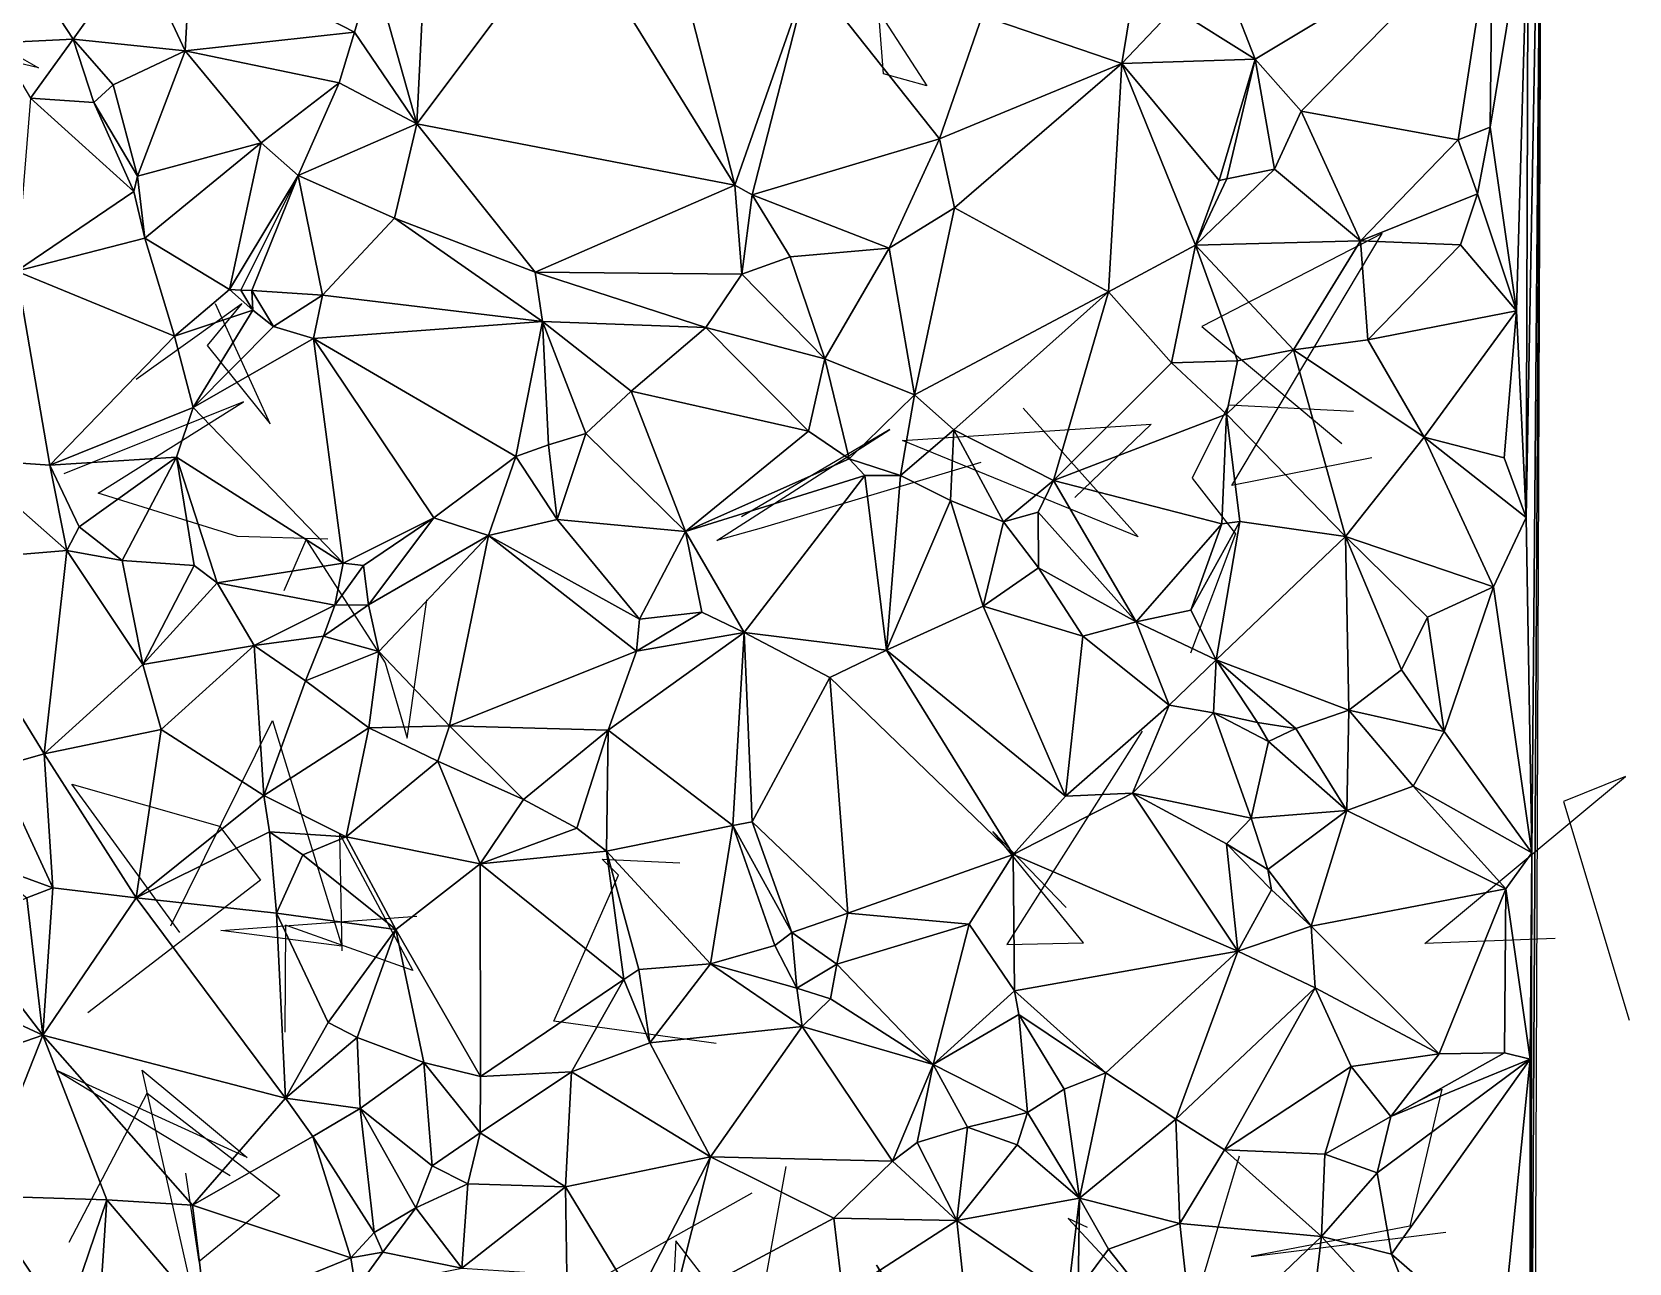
# Model space of a CAD drawing. Header units: metres. Extents: x -15.5 to 16, y -15.7 to 15.9.
# Drawn here: x 4 to 15.62, y -4.08 to 4.87 of the extents above; entities that cross this region are included whole.
import ezdxf

# ---------------------------------------------------------------- set-up
doc = ezdxf.new("R2010")
doc.units = ezdxf.units.M
doc.layers.add('CRACKS', color=1, linetype='Continuous')
doc.layers.add('STREET_MESH', color=7, linetype='Continuous')

msp = doc.modelspace()

# ---------------------------------------------------------------- linework, layer by layer
at = {"layer": 'CRACKS'}
for points in [[(3.936, 6.243, 0.1), (2.874, 5.808, 0.1), (3.506, 4.922, 0.1), (4.051, 4.612, 0.1), (2.57, 4.963, 0.1)], [(9.482, 5.811, 0.1), (9.58, 5.927, 0.1), (10.516, 4.48, 0.1), (10.199, 4.569, 0.1), (10.116, 5.665, 0.1)], [(13.752, 1.775, 0.1), (12.735, 1.574, 0.1), (13.829, 3.406, 0.1), (12.517, 2.731, 0.1), (13.534, 1.878, 0.1)], [(4.762, 2.347, 0.1), (5.531, 2.898, 0.1), (5.278, 2.591, 0.1), (5.738, 2.022, 0.1), (5.34, 2.894, 0.1)], [(6.157, 1.183, 0.1), (5.499, 1.202, 0.1), (4.486, 1.517, 0.1), (5.544, 2.182, 0.1), (4.236, 1.659, 0.1)], [(11.216, 2.137, 0.1), (12.053, 1.2, 0.1), (10.339, 1.9, 0.1), (12.147, 2.02, 0.1), (11.592, 1.487, 0.1)], [(13.619, 2.113, 0.1), (12.709, 2.159, 0.1), (12.447, 1.627, 0.1), (12.762, 1.222, 0.1), (12.433, 0.355, 0.1)], [(10.907, 1.741, 0.1), (9.309, 1.264, 0.1), (8.987, 1.173, 0.1), (10.246, 1.982, 0.1), (9.167, 1.345, 0.1)], [(5.84, 0.81, 0.1), (6, 1.178, 0.1), (6.575, 0.284, 0.1), (6.735, -0.264, 0.1), (6.876, 0.741, 0.1)], [(5.014, -1.63, 0.1), (5.754, -0.135, 0.1), (6.258, -1.776, 0.1), (5.378, -1.664, 0.1), (6.805, -1.558, 0.1)], [(12.082, -0.214, 0.1), (11.098, -1.764, 0.1), (11.654, -1.752, 0.1), (10.995, -0.944, 0.1), (11.529, -1.496, 0.1)], [(15.086, -1.72, 0.1), (14.138, -1.757, 0.1), (15.598, -0.544, 0.1), (15.148, -0.724, 0.1), (15.625, -2.315, 0.1)], [(5.079, -1.677, 0.1), (4.295, -0.598, 0.1), (5.368, -0.905, 0.1), (5.668, -1.298, 0.1), (4.41, -2.263, 0.1)], [(6.262, -1.812, 0.1), (6.243, -0.962, 0.1), (6.776, -1.954, 0.1), (5.848, -1.625, 0.1), (5.845, -2.403, 0.1)], [(8.982, -2.485, 0.1), (7.801, -2.323, 0.1), (8.271, -1.261, 0.1), (8.153, -1.143, 0.1), (8.719, -1.171, 0.1)], [(5.153, -4.21, 0.1), (4.806, -2.678, 0.1), (5.571, -3.314, 0.1), (4.189, -2.683, 0.1), (5.445, -3.446, 0.1)], [(4.275, -3.929, 0.1), (4.842, -2.846, 0.1), (5.807, -3.59, 0.1), (5.22, -4.07, 0.1), (5.124, -3.429, 0.1)], [(14.057, -2.922, 0.1), (14.262, -2.817, 0.1), (14.029, -3.814, 0.1), (12.874, -4.035, 0.1), (14.292, -3.857, 0.1)], [(11.685, -3.822, 0.1), (11.543, -3.757, 0.1), (12.162, -4.423, 0.1), (12.448, -4.445, 0.1), (12.791, -3.303, 0.1)], [(9.489, -3.38, 0.1), (9.183, -5.064, 0.1), (10.71, -5.069, 0.1), (10.149, -4.098, 0.1), (10.454, -4.567, 0.1)], [(9.242, -3.573, 0.1), (7.414, -4.6, 0.1), (9.361, -4.791, 0.1), (8.688, -3.92, 0.1), (8.615, -5.329, 0.1)]]:
    msp.add_polyline3d(points, dxfattribs=at)
at = {"layer": 'STREET_MESH'}
for points in [[(14.891, 5.857), (14.877, 1.342), (14.992, 7.757)], [(14.877, 1.342), (14.917, -1.099), (14.992, 7.757)], [(14.905, -7.06), (14.902, -14.947), (14.992, 7.757)], [(14.917, -1.099), (14.905, -7.06), (14.992, 7.757)], [(12.905, 4.675), (12.402, 5.958), (12.314, 5.044)], [(12.402, 5.958), (12.905, 4.675), (14.632, 5.713)], [(9.119, 3.757), (8.582, 5.862), (7.919, 5.692)], [(8.582, 5.862), (9.119, 3.757), (9.656, 5.294)], [(14.615, 4.181), (14.805, 2.843), (14.891, 5.857)], [(14.632, 5.713), (14.615, 4.181), (14.891, 5.857)], [(14.891, 5.857), (14.805, 2.843), (14.877, 1.342)], [(14.632, 5.713), (12.905, 4.675), (13.24, 4.297)], [(14.382, 4.087), (14.632, 5.713), (13.24, 4.297)], [(14.632, 5.713), (14.382, 4.087), (14.615, 4.181)], [(3.752, 4.793), (4.303, 4.82), (3.753, 5.659)], [(4.303, 4.82), (4.772, 5.476), (3.753, 5.659)], [(6.875, 5.627), (6.487, 5.335), (6.804, 4.205)], [(9.119, 3.757), (7.919, 5.692), (6.804, 4.205)], [(7.919, 5.692), (6.875, 5.627), (6.804, 4.205)], [(5.118, 4.734), (4.772, 5.476), (4.303, 4.82)], [(4.772, 5.476), (5.118, 4.734), (5.16, 5.485)], [(5.16, 5.485), (5.118, 4.734), (6.35, 4.872)], [(6.487, 5.335), (5.16, 5.485), (6.35, 4.872)], [(11.935, 4.644), (12.077, 5.513), (10.919, 4.99)], [(12.077, 5.513), (11.935, 4.644), (12.314, 5.044)], [(6.487, 5.335), (6.35, 4.872), (6.804, 4.205)], [(9.119, 3.757), (9.245, 3.688), (9.656, 5.294)], [(9.245, 3.688), (10.608, 4.096), (9.656, 5.294)], [(10.608, 4.096), (10.919, 4.99), (9.656, 5.294)], [(11.935, 4.644), (12.905, 4.675), (12.314, 5.044)], [(11.935, 4.644), (10.919, 4.99), (10.608, 4.096)], [(4.303, 4.82), (3.752, 4.793), (3.994, 4.39)], [(4.454, 4.359), (4.303, 4.82), (3.994, 4.39)], [(4.596, 4.487), (5.118, 4.734), (4.303, 4.82)], [(4.454, 4.359), (4.596, 4.487), (4.303, 4.82)], [(5.118, 4.734), (6.24, 4.503), (6.35, 4.872)], [(6.35, 4.872), (6.24, 4.503), (6.804, 4.205)], [(5.118, 4.734), (4.596, 4.487), (4.771, 3.823)], [(5.118, 4.734), (4.771, 3.823), (5.671, 4.066)], [(6.24, 4.503), (5.118, 4.734), (5.671, 4.066)], [(12.642, 3.791), (12.905, 4.675), (11.935, 4.644)], [(12.642, 3.791), (12.697, 3.803), (12.905, 4.675)], [(12.905, 4.675), (12.697, 3.803), (13.044, 3.875)], [(12.905, 4.675), (13.044, 3.875), (13.24, 4.297)], [(10.717, 3.592), (11.935, 4.644), (10.608, 4.096)], [(11.935, 4.644), (10.717, 3.592), (11.838, 2.982)], [(12.469, 3.322), (11.935, 4.644), (11.838, 2.982)], [(12.469, 3.322), (12.642, 3.791), (11.935, 4.644)], [(4.596, 4.487), (4.454, 4.359), (4.771, 3.823)], [(5.94, 3.828), (6.24, 4.503), (5.671, 4.066)], [(6.24, 4.503), (5.94, 3.828), (6.804, 4.205)], [(3.892, 3.133), (4.746, 3.712), (3.994, 4.39)], [(4.746, 3.712), (4.454, 4.359), (3.994, 4.39)], [(4.454, 4.359), (4.746, 3.712), (4.771, 3.823)], [(5.94, 3.828), (6.643, 3.519), (6.804, 4.205)], [(6.643, 3.519), (7.665, 3.126), (6.804, 4.205)], [(7.665, 3.126), (9.119, 3.757), (6.804, 4.205)], [(13.24, 4.297), (13.044, 3.875), (13.67, 3.354)], [(14.382, 4.087), (13.24, 4.297), (13.67, 3.354)], [(10.608, 4.096), (9.245, 3.688), (10.24, 3.3)], [(10.717, 3.592), (10.608, 4.096), (10.24, 3.3)], [(14.522, 3.694), (14.382, 4.087), (13.67, 3.354)], [(14.382, 4.087), (14.522, 3.694), (14.615, 4.181)], [(14.615, 4.181), (14.522, 3.694), (14.805, 2.843)], [(5.671, 4.066), (4.771, 3.823), (4.826, 3.373)], [(5.671, 4.066), (4.826, 3.373), (5.441, 3)], [(5.94, 3.828), (5.671, 4.066), (5.441, 3)], [(13.044, 3.875), (12.469, 3.322), (13.67, 3.354)], [(12.697, 3.803), (12.469, 3.322), (13.044, 3.875)], [(4.771, 3.823), (4.746, 3.712), (4.826, 3.373)], [(5.523, 2.995), (5.94, 3.828), (5.441, 3)], [(5.523, 2.995), (5.603, 2.991), (5.94, 3.828)], [(5.94, 3.828), (5.603, 2.991), (6.117, 2.959)], [(6.643, 3.519), (5.94, 3.828), (6.117, 2.959)], [(7.665, 3.126), (9.169, 3.11), (9.119, 3.757)], [(9.169, 3.11), (9.245, 3.688), (9.119, 3.757)], [(12.697, 3.803), (12.642, 3.791), (12.469, 3.322)], [(4.746, 3.712), (3.892, 3.133), (4.826, 3.373)], [(9.245, 3.688), (9.169, 3.11), (9.52, 3.238)], [(9.245, 3.688), (9.52, 3.238), (10.24, 3.3)], [(14.399, 3.325), (14.522, 3.694), (13.67, 3.354)], [(14.522, 3.694), (14.399, 3.325), (14.805, 2.843)], [(7.719, 2.767), (6.643, 3.519), (6.117, 2.959)], [(7.719, 2.767), (7.665, 3.126), (6.643, 3.519)], [(10.426, 2.233), (10.717, 3.592), (10.24, 3.3)], [(10.717, 3.592), (10.426, 2.233), (11.838, 2.982)], [(3.892, 3.133), (5.041, 2.66), (4.826, 3.373)], [(4.826, 3.373), (5.041, 2.66), (5.441, 3)], [(9.52, 3.238), (9.774, 2.496), (10.24, 3.3)], [(9.774, 2.496), (10.426, 2.233), (10.24, 3.3)], [(12.469, 3.322), (11.838, 2.982), (12.295, 2.465)], [(12.775, 2.48), (12.469, 3.322), (12.295, 2.465)], [(12.469, 3.322), (13.183, 2.56), (13.67, 3.354)], [(12.775, 2.48), (13.183, 2.56), (12.469, 3.322)], [(13.183, 2.56), (13.723, 2.634), (13.67, 3.354)], [(13.723, 2.634), (14.399, 3.325), (13.67, 3.354)], [(14.399, 3.325), (13.723, 2.634), (14.805, 2.843)], [(9.52, 3.238), (9.169, 3.11), (9.774, 2.496)], [(3.892, 3.133), (3.504, 1.766), (4.135, 1.722)], [(5.041, 2.66), (3.892, 3.133), (4.135, 1.722)], [(9.169, 3.11), (7.665, 3.126), (8.908, 2.722)], [(7.665, 3.126), (7.719, 2.767), (8.908, 2.722)], [(9.169, 3.11), (8.908, 2.722), (9.774, 2.496)], [(5.041, 2.66), (5.61, 2.849), (5.441, 3)], [(5.61, 2.849), (5.523, 2.995), (5.441, 3)], [(5.603, 2.991), (5.523, 2.995), (5.61, 2.849)], [(5.603, 2.991), (5.762, 2.729), (6.117, 2.959)], [(5.603, 2.991), (5.61, 2.849), (5.762, 2.729)], [(5.762, 2.729), (6.053, 2.643), (6.117, 2.959)], [(6.053, 2.643), (7.719, 2.767), (6.117, 2.959)], [(10.426, 2.233), (10.712, 1.979), (11.838, 2.982)], [(10.712, 1.979), (11.437, 1.609), (11.838, 2.982)], [(11.838, 2.982), (11.437, 1.609), (12.295, 2.465)], [(5.61, 2.849), (5.041, 2.66), (5.178, 2.141)], [(5.762, 2.729), (5.61, 2.849), (5.178, 2.141)], [(13.723, 2.634), (14.135, 1.926), (14.805, 2.843)], [(14.135, 1.926), (14.716, 1.774), (14.805, 2.843)], [(14.805, 2.843), (14.716, 1.774), (14.877, 1.342)], [(6.053, 2.643), (5.762, 2.729), (5.178, 2.141)], [(7.719, 2.767), (6.053, 2.643), (7.525, 1.784)], [(7.762, 1.87), (7.719, 2.767), (7.525, 1.784)], [(8.908, 2.722), (7.719, 2.767), (8.364, 2.259)], [(7.719, 2.767), (8.035, 1.952), (8.364, 2.259)], [(7.719, 2.767), (7.762, 1.87), (8.035, 1.952)], [(9.653, 1.97), (8.908, 2.722), (8.364, 2.259)], [(8.908, 2.722), (9.653, 1.97), (9.774, 2.496)], [(5.041, 2.66), (4.135, 1.722), (5.178, 2.141)], [(6.269, 1.008), (6.053, 2.643), (5.178, 2.141)], [(6.053, 2.643), (6.269, 1.008), (6.929, 1.339)], [(7.525, 1.784), (6.053, 2.643), (6.929, 1.339)], [(13.183, 2.56), (12.696, 2.092), (13.562, 1.203)], [(13.183, 2.56), (12.775, 2.48), (12.696, 2.092)], [(13.183, 2.56), (14.135, 1.926), (13.723, 2.634)], [(14.135, 1.926), (13.183, 2.56), (13.562, 1.203)], [(9.653, 1.97), (9.95, 1.768), (9.774, 2.496)], [(9.95, 1.768), (10.426, 2.233), (9.774, 2.496)], [(11.437, 1.609), (12.696, 2.092), (12.295, 2.465)], [(12.696, 2.092), (12.775, 2.48), (12.295, 2.465)], [(8.035, 1.952), (8.76, 1.239), (8.364, 2.259)], [(8.76, 1.239), (9.653, 1.97), (8.364, 2.259)], [(10.426, 2.233), (9.95, 1.768), (10.323, 1.647)], [(10.712, 1.979), (10.426, 2.233), (10.323, 1.647)], [(5.178, 2.141), (4.135, 1.722), (5.056, 1.78)], [(6.269, 1.008), (5.178, 2.141), (5.056, 1.78)], [(12.696, 2.092), (11.437, 1.609), (12.661, 1.296)], [(12.792, 1.311), (12.696, 2.092), (12.661, 1.296)], [(12.696, 2.092), (12.792, 1.311), (13.562, 1.203)], [(10.688, 1.465), (10.712, 1.979), (10.323, 1.647)], [(11.073, 1.31), (10.712, 1.979), (10.688, 1.465)], [(10.712, 1.979), (11.073, 1.31), (11.437, 1.609)], [(7.762, 1.87), (7.525, 1.784), (7.825, 1.327)], [(8.035, 1.952), (7.762, 1.87), (7.825, 1.327)], [(8.76, 1.239), (8.035, 1.952), (7.825, 1.327)], [(9.95, 1.768), (9.653, 1.97), (8.76, 1.239)], [(14.135, 1.926), (13.562, 1.203), (14.639, 0.837)], [(14.716, 1.774), (14.135, 1.926), (14.877, 1.342)], [(14.135, 1.926), (14.639, 0.837), (14.877, 1.342)], [(4.258, 1.101), (3.504, 1.766), (3.236, 1.017)], [(4.135, 1.722), (3.504, 1.766), (4.258, 1.101)], [(4.135, 1.722), (4.347, 1.273), (5.056, 1.78)], [(4.347, 1.273), (4.66, 1.029), (5.056, 1.78)], [(4.66, 1.029), (5.183, 0.991), (5.056, 1.78)], [(5.183, 0.991), (5.352, 0.865), (5.056, 1.78)], [(5.352, 0.865), (6.269, 1.008), (5.056, 1.78)], [(7.525, 1.784), (6.929, 1.339), (7.327, 1.21)], [(7.825, 1.327), (7.525, 1.784), (7.327, 1.21)], [(10.064, 1.647), (9.95, 1.768), (8.76, 1.239)], [(9.95, 1.768), (10.064, 1.647), (10.323, 1.647)], [(4.347, 1.273), (4.135, 1.722), (4.258, 1.101)], [(9.185, 0.504), (10.064, 1.647), (8.76, 1.239)], [(10.064, 1.647), (9.185, 0.504), (10.221, 0.375)], [(10.323, 1.647), (10.064, 1.647), (10.221, 0.375)], [(10.688, 1.465), (10.323, 1.647), (10.221, 0.375)], [(11.073, 1.31), (11.325, 1.38), (11.437, 1.609)], [(11.325, 1.38), (12.039, 0.581), (11.437, 1.609)], [(11.437, 1.609), (12.039, 0.581), (12.661, 1.296)], [(10.925, 0.696), (10.688, 1.465), (10.221, 0.375)], [(11.073, 1.31), (10.688, 1.465), (10.925, 0.696)], [(6.269, 1.008), (6.417, 0.992), (6.929, 1.339)], [(6.929, 1.339), (6.417, 0.992), (6.453, 0.706)], [(7.327, 1.21), (6.929, 1.339), (6.453, 0.706)], [(7.825, 1.327), (7.327, 1.21), (8.424, 0.601)], [(8.76, 1.239), (7.825, 1.327), (8.424, 0.601)], [(11.327, 0.974), (11.073, 1.31), (10.925, 0.696)], [(11.073, 1.31), (11.327, 0.974), (11.325, 1.38)], [(11.327, 0.974), (12.039, 0.581), (11.325, 1.38)], [(12.039, 0.581), (12.435, 0.666), (12.661, 1.296)], [(12.435, 0.666), (12.792, 1.311), (12.661, 1.296)], [(12.435, 0.666), (12.62, 0.306), (12.792, 1.311)], [(12.792, 1.311), (12.62, 0.306), (13.562, 1.203)], [(14.639, 0.837), (14.917, -1.099), (14.877, 1.342)], [(4.347, 1.273), (4.258, 1.101), (4.66, 1.029)], [(6.527, 0.366), (7.327, 1.21), (6.453, 0.706)], [(6.527, 0.366), (7.042, -0.174), (7.327, 1.21)], [(7.042, -0.174), (8.402, 0.368), (7.327, 1.21)], [(7.327, 1.21), (8.402, 0.368), (8.424, 0.601)], [(8.877, 0.652), (8.76, 1.239), (8.424, 0.601)], [(9.185, 0.504), (8.76, 1.239), (8.877, 0.652)], [(12.62, 0.306), (13.585, -0.06), (13.562, 1.203)], [(14.639, 0.837), (13.562, 1.203), (14.157, 0.617)], [(13.562, 1.203), (13.97, 0.234), (14.157, 0.617)], [(13.562, 1.203), (13.585, -0.06), (13.97, 0.234)], [(4.093, -0.378), (4.258, 1.101), (3.236, 1.017)], [(4.093, -0.378), (4.811, 0.271), (4.258, 1.101)], [(4.258, 1.101), (4.811, 0.271), (4.66, 1.029)], [(3.749, -0.475), (4.093, -0.378), (3.236, 1.017)], [(4.811, 0.271), (5.183, 0.991), (4.66, 1.029)], [(4.811, 0.271), (5.352, 0.865), (5.183, 0.991)], [(5.352, 0.865), (6.207, 0.703), (6.269, 1.008)], [(6.207, 0.703), (6.417, 0.992), (6.269, 1.008)], [(6.417, 0.992), (6.207, 0.703), (6.453, 0.706)], [(11.327, 0.974), (10.925, 0.696), (11.65, 0.478)], [(12.039, 0.581), (11.327, 0.974), (11.65, 0.478)], [(5.352, 0.865), (4.811, 0.271), (5.62, 0.411)], [(6.207, 0.703), (5.352, 0.865), (5.62, 0.411)], [(14.639, 0.837), (14.157, 0.617), (14.279, -0.215)], [(14.917, -1.099), (14.639, 0.837), (14.279, -0.215)], [(6.126, 0.479), (6.207, 0.703), (5.62, 0.411)], [(6.207, 0.703), (6.126, 0.479), (6.453, 0.706)], [(6.126, 0.479), (6.527, 0.366), (6.453, 0.706)], [(8.402, 0.368), (8.877, 0.652), (8.424, 0.601)], [(9.185, 0.504), (8.877, 0.652), (8.402, 0.368)], [(11.524, -0.686), (10.925, 0.696), (10.221, 0.375)], [(10.925, 0.696), (11.524, -0.686), (11.65, 0.478)], [(12.039, 0.581), (12.62, 0.306), (12.435, 0.666)], [(14.157, 0.617), (13.97, 0.234), (14.279, -0.215)], [(5.994, 0.153), (6.126, 0.479), (5.62, 0.411)], [(6.527, 0.366), (6.126, 0.479), (5.994, 0.153)], [(9.185, 0.504), (8.196, -0.206), (9.104, -0.899)], [(9.185, 0.504), (8.402, 0.368), (8.196, -0.206)], [(9.244, -0.872), (9.185, 0.504), (9.104, -0.899)], [(9.81, 0.177), (9.185, 0.504), (9.244, -0.872)], [(9.185, 0.504), (9.81, 0.177), (10.221, 0.375)], [(11.524, -0.686), (12.279, -0.023), (11.65, 0.478)], [(12.279, -0.023), (12.039, 0.581), (11.65, 0.478)], [(12.039, 0.581), (12.279, -0.023), (12.62, 0.306)], [(4.811, 0.271), (4.944, -0.202), (5.62, 0.411)], [(5.62, 0.411), (4.944, -0.202), (5.69, -0.682)], [(5.994, 0.153), (5.62, 0.411), (5.69, -0.682)], [(6.527, 0.366), (5.994, 0.153), (6.456, -0.189)], [(7.042, -0.174), (6.527, 0.366), (6.456, -0.189)], [(8.402, 0.368), (7.042, -0.174), (8.196, -0.206)], [(10.221, 0.375), (9.81, 0.177), (11.143, -1.111)], [(11.524, -0.686), (10.221, 0.375), (11.143, -1.111)], [(4.944, -0.202), (4.811, 0.271), (4.093, -0.378)], [(12.279, -0.023), (12.6, -0.081), (12.62, 0.306)], [(12.62, 0.306), (12.6, -0.081), (12.92, -0.151)], [(13.2, -0.193), (12.62, 0.306), (12.92, -0.151)], [(12.62, 0.306), (13.2, -0.193), (13.585, -0.06)], [(13.97, 0.234), (13.585, -0.06), (14.279, -0.215)], [(6.456, -0.189), (5.994, 0.153), (5.69, -0.682)], [(9.81, 0.177), (9.244, -0.872), (9.941, -1.538)], [(9.81, 0.177), (9.941, -1.538), (11.143, -1.111)], [(12.279, -0.023), (11.524, -0.686), (12.012, -0.664)], [(12.6, -0.081), (12.279, -0.023), (12.012, -0.664)], [(12.874, -0.846), (12.6, -0.081), (12.012, -0.664)], [(12.6, -0.081), (13.001, -0.289), (12.92, -0.151)], [(12.6, -0.081), (12.874, -0.846), (13.001, -0.289)], [(13.585, -0.06), (13.2, -0.193), (13.571, -0.791)], [(14.054, -0.612), (13.585, -0.06), (13.571, -0.791)], [(13.585, -0.06), (14.054, -0.612), (14.279, -0.215)], [(4.944, -0.202), (4.093, -0.378), (4.762, -1.425)], [(4.944, -0.202), (4.762, -1.425), (5.69, -0.682)], [(6.29, -0.982), (6.456, -0.189), (5.69, -0.682)], [(6.29, -0.982), (6.957, -0.432), (6.456, -0.189)], [(6.957, -0.432), (7.042, -0.174), (6.456, -0.189)], [(7.042, -0.174), (6.957, -0.432), (7.58, -0.709)], [(8.196, -0.206), (7.042, -0.174), (7.58, -0.709)], [(7.968, -0.918), (8.196, -0.206), (7.58, -0.709)], [(7.968, -0.918), (8.184, -1.085), (8.196, -0.206)], [(8.196, -0.206), (8.184, -1.085), (9.104, -0.899)], [(13.001, -0.289), (13.2, -0.193), (12.92, -0.151)], [(13.2, -0.193), (13.001, -0.289), (13.571, -0.791)], [(14.054, -0.612), (14.917, -1.099), (14.279, -0.215)], [(13.001, -0.289), (12.874, -0.846), (13.571, -0.791)], [(3.749, -0.475), (4.155, -1.353), (4.093, -0.378)], [(4.093, -0.378), (4.155, -1.353), (4.762, -1.425)], [(6.957, -0.432), (6.29, -0.982), (7.266, -1.177)], [(6.957, -0.432), (7.266, -1.177), (7.58, -0.709)], [(4.155, -1.353), (3.749, -0.475), (3.636, -1.163)], [(4.762, -1.425), (5.732, -0.945), (5.69, -0.682)], [(5.732, -0.945), (6.29, -0.982), (5.69, -0.682)], [(12.778, -1.813), (12.012, -0.664), (11.143, -1.111)], [(12.012, -0.664), (11.524, -0.686), (11.143, -1.111)], [(12.696, -1.033), (12.874, -0.846), (12.012, -0.664)], [(12.696, -1.033), (12.012, -0.664), (12.778, -1.813)], [(14.054, -0.612), (13.571, -0.791), (14.729, -1.359)], [(14.917, -1.099), (14.054, -0.612), (14.729, -1.359)], [(7.266, -1.177), (7.968, -0.918), (7.58, -0.709)], [(12.874, -0.846), (12.997, -1.219), (13.571, -0.791)], [(12.997, -1.219), (13.311, -1.631), (13.571, -0.791)], [(13.571, -0.791), (13.311, -1.631), (14.729, -1.359)], [(8.184, -1.085), (7.968, -0.918), (7.266, -1.177)], [(8.184, -1.085), (8.942, -1.906), (9.104, -0.899)], [(8.942, -1.906), (9.409, -1.772), (9.104, -0.899)], [(9.534, -1.678), (9.244, -0.872), (9.104, -0.899)], [(9.409, -1.772), (9.534, -1.678), (9.104, -0.899)], [(9.244, -0.872), (9.534, -1.678), (9.941, -1.538)], [(12.874, -0.846), (12.696, -1.033), (12.997, -1.219)], [(5.732, -0.945), (4.762, -1.425), (5.784, -1.538)], [(5.976, -1.113), (5.732, -0.945), (5.784, -1.538)], [(5.976, -1.113), (6.29, -0.982), (5.732, -0.945)], [(5.976, -1.113), (6.652, -1.655), (6.29, -0.982)], [(6.29, -0.982), (6.652, -1.655), (7.266, -1.177)], [(13.022, -1.368), (12.696, -1.033), (12.778, -1.813)], [(12.696, -1.033), (13.022, -1.368), (12.997, -1.219)], [(6.652, -1.655), (5.976, -1.113), (5.784, -1.538)], [(8.31, -2.019), (8.184, -1.085), (7.266, -1.177)], [(8.42, -1.946), (8.942, -1.906), (8.184, -1.085)], [(8.31, -2.019), (8.42, -1.946), (8.184, -1.085)], [(9.941, -1.538), (10.823, -1.618), (11.143, -1.111)], [(10.823, -1.618), (11.154, -2.101), (11.143, -1.111)], [(11.154, -2.101), (12.778, -1.813), (11.143, -1.111)], [(14.904, -2.599), (14.917, -1.099), (14.729, -1.359)], [(14.917, -1.099), (14.904, -2.599), (14.905, -7.06)], [(4.155, -1.353), (3.636, -1.163), (3.966, -1.425)], [(7.266, -1.177), (6.652, -1.655), (7.268, -2.726)], [(8.31, -2.019), (7.266, -1.177), (7.268, -2.726)], [(12.997, -1.219), (13.022, -1.368), (13.311, -1.631)], [(4.082, -2.425), (4.155, -1.353), (3.966, -1.425)], [(4.155, -1.353), (4.082, -2.425), (4.762, -1.425)], [(13.311, -1.631), (13.022, -1.368), (12.778, -1.813)], [(13.311, -1.631), (14.243, -2.559), (14.729, -1.359)], [(14.243, -2.559), (14.718, -2.553), (14.729, -1.359)], [(14.718, -2.553), (14.904, -2.599), (14.729, -1.359)], [(3.49, -1.652), (4.082, -2.425), (3.966, -1.425)], [(4.082, -2.425), (5.848, -2.883), (4.762, -1.425)], [(4.762, -1.425), (5.848, -2.883), (5.784, -1.538)], [(5.848, -2.883), (6.16, -2.331), (5.784, -1.538)], [(6.16, -2.331), (6.652, -1.655), (5.784, -1.538)], [(9.534, -1.678), (9.86, -1.909), (9.941, -1.538)], [(9.86, -1.909), (10.823, -1.618), (9.941, -1.538)], [(10.823, -1.618), (9.86, -1.909), (10.561, -2.638)], [(11.154, -2.101), (10.823, -1.618), (10.561, -2.638)], [(4.082, -2.425), (3.49, -1.652), (3.322, -2.073)], [(6.16, -2.331), (6.371, -2.442), (6.652, -1.655)], [(6.652, -1.655), (6.371, -2.442), (6.855, -2.622)], [(7.268, -2.726), (6.652, -1.655), (6.855, -2.622)], [(9.534, -1.678), (9.409, -1.772), (9.569, -2.083)], [(9.86, -1.909), (9.534, -1.678), (9.569, -2.083)], [(13.34, -2.081), (13.311, -1.631), (12.778, -1.813)], [(13.311, -1.631), (13.34, -2.081), (14.243, -2.559)], [(9.569, -2.083), (9.409, -1.772), (8.942, -1.906)], [(11.154, -2.101), (11.818, -2.699), (12.778, -1.813)], [(11.818, -2.699), (12.328, -3.035), (12.778, -1.813)], [(12.328, -3.035), (13.34, -2.081), (12.778, -1.813)], [(8.42, -1.946), (8.31, -2.019), (8.5, -2.48)], [(8.942, -1.906), (8.42, -1.946), (8.5, -2.48)], [(8.942, -1.906), (8.5, -2.48), (9.609, -2.361)], [(9.569, -2.083), (8.942, -1.906), (9.609, -2.361)], [(9.86, -1.909), (9.569, -2.083), (9.815, -2.161)], [(9.86, -1.909), (9.815, -2.161), (10.561, -2.638)], [(4.082, -2.425), (3.322, -2.073), (3.59, -2.595)], [(8.31, -2.019), (7.268, -2.726), (7.929, -2.692)], [(8.5, -2.48), (8.31, -2.019), (7.929, -2.692)], [(9.815, -2.161), (9.569, -2.083), (9.609, -2.361)], [(13.34, -2.081), (12.328, -3.035), (12.68, -3.259)], [(13.34, -2.081), (12.68, -3.259), (13.603, -2.652)], [(14.243, -2.559), (13.34, -2.081), (13.603, -2.652)], [(10.561, -2.638), (9.815, -2.161), (9.609, -2.361)], [(11.184, -2.275), (11.154, -2.101), (10.561, -2.638)], [(11.184, -2.275), (11.818, -2.699), (11.154, -2.101)], [(11.184, -2.275), (10.561, -2.638), (11.248, -2.987)], [(11.515, -2.816), (11.184, -2.275), (11.248, -2.987)], [(11.184, -2.275), (11.515, -2.816), (11.818, -2.699)], [(4.082, -2.425), (3.59, -2.595), (3.62, -3.592)], [(4.549, -3.621), (4.082, -2.425), (3.62, -3.592)], [(4.549, -3.621), (5.173, -3.66), (4.082, -2.425)], [(5.173, -3.66), (5.848, -2.883), (4.082, -2.425)], [(6.371, -2.442), (6.16, -2.331), (5.848, -2.883)], [(9.609, -2.361), (8.5, -2.48), (8.94, -3.31)], [(10.266, -3.341), (9.609, -2.361), (8.94, -3.31)], [(10.266, -3.341), (10.561, -2.638), (9.609, -2.361)], [(6.391, -2.958), (6.371, -2.442), (5.848, -2.883)], [(6.371, -2.442), (6.391, -2.958), (6.855, -2.622)], [(8.5, -2.48), (7.929, -2.692), (8.94, -3.31)], [(13.891, -3.017), (14.718, -2.553), (14.243, -2.559)], [(14.718, -2.553), (13.891, -3.017), (14.904, -2.599)], [(6.391, -2.958), (6.916, -3.374), (6.855, -2.622)], [(6.916, -3.374), (7.266, -3.134), (6.855, -2.622)], [(7.266, -3.134), (7.268, -2.726), (6.855, -2.622)], [(10.444, -3.205), (10.561, -2.638), (10.266, -3.341)], [(10.561, -2.638), (10.444, -3.205), (10.81, -3.093)], [(10.561, -2.638), (10.81, -3.093), (11.248, -2.987)], [(12.68, -3.259), (13.412, -3.291), (13.603, -2.652)], [(13.412, -3.291), (13.891, -3.017), (13.603, -2.652)], [(13.891, -3.017), (14.243, -2.559), (13.603, -2.652)], [(13.792, -3.426), (13.897, -4.017), (14.904, -2.599)], [(13.891, -3.017), (13.792, -3.426), (14.904, -2.599)], [(14.904, -2.599), (13.897, -4.017), (14.692, -4.709)], [(14.904, -2.599), (14.692, -4.709), (14.905, -7.06)], [(7.885, -3.528), (7.929, -2.692), (7.266, -3.134)], [(7.929, -2.692), (7.268, -2.726), (7.266, -3.134)], [(7.929, -2.692), (7.885, -3.528), (8.94, -3.31)], [(11.818, -2.699), (11.515, -2.816), (11.625, -3.611)], [(12.328, -3.035), (11.818, -2.699), (11.625, -3.611)], [(5.173, -3.66), (6.047, -3.162), (5.848, -2.883)], [(6.047, -3.162), (6.391, -2.958), (5.848, -2.883)], [(11.625, -3.611), (11.515, -2.816), (11.248, -2.987)], [(6.047, -3.162), (6.495, -3.859), (6.391, -2.958)], [(6.916, -3.374), (6.391, -2.958), (6.796, -3.679)], [(6.391, -2.958), (6.495, -3.859), (6.796, -3.679)], [(10.81, -3.093), (11.173, -3.222), (11.248, -2.987)], [(11.173, -3.222), (11.625, -3.611), (11.248, -2.987)], [(13.891, -3.017), (13.412, -3.291), (13.792, -3.426)], [(6.916, -3.374), (7.176, -3.505), (7.266, -3.134)], [(7.176, -3.505), (7.885, -3.528), (7.266, -3.134)], [(10.444, -3.205), (10.734, -3.772), (10.81, -3.093)], [(10.734, -3.772), (11.173, -3.222), (10.81, -3.093)], [(12.328, -3.035), (11.625, -3.611), (12.356, -3.794)], [(12.68, -3.259), (12.328, -3.035), (12.356, -3.794)], [(6.047, -3.162), (5.173, -3.66), (6.324, -4.045)], [(6.495, -3.859), (6.047, -3.162), (6.324, -4.045)], [(10.734, -3.772), (10.444, -3.205), (10.266, -3.341)], [(11.173, -3.222), (10.734, -3.772), (11.625, -3.611)], [(7.885, -3.528), (8.395, -4.363), (8.94, -3.31)], [(8.395, -4.363), (8.67, -4.38), (8.94, -3.31)], [(8.67, -4.38), (9.839, -3.755), (8.94, -3.31)], [(9.839, -3.755), (10.266, -3.341), (8.94, -3.31)], [(9.839, -3.755), (10.734, -3.772), (10.266, -3.341)], [(13.388, -3.889), (12.68, -3.259), (12.356, -3.794)], [(13.412, -3.291), (12.68, -3.259), (13.388, -3.889)], [(13.792, -3.426), (13.412, -3.291), (13.388, -3.889)], [(7.176, -3.505), (6.916, -3.374), (6.796, -3.679)], [(13.792, -3.426), (13.388, -3.889), (13.897, -4.017)], [(3.287, -4.322), (4.243, -4.521), (3.62, -3.592)], [(4.243, -4.521), (4.549, -3.621), (3.62, -3.592)], [(7.132, -4.118), (7.176, -3.505), (6.796, -3.679)], [(7.176, -3.505), (7.132, -4.118), (7.885, -3.528)], [(7.132, -4.118), (7.895, -4.167), (7.885, -3.528)], [(7.885, -3.528), (7.895, -4.167), (8.395, -4.363)], [(4.482, -4.658), (4.549, -3.621), (4.243, -4.521)], [(4.549, -3.621), (4.482, -4.658), (5.272, -4.473)], [(5.173, -3.66), (4.549, -3.621), (5.272, -4.473)], [(6.324, -4.045), (5.173, -3.66), (5.272, -4.473)], [(6.495, -3.859), (6.556, -4.002), (6.796, -3.679)], [(6.556, -4.002), (7.132, -4.118), (6.796, -3.679)], [(10.734, -3.772), (11.542, -4.323), (11.625, -3.611)], [(11.542, -4.323), (11.616, -4.28), (11.625, -3.611)], [(11.616, -4.28), (11.836, -3.98), (11.625, -3.611)], [(11.625, -3.611), (11.836, -3.98), (12.356, -3.794)], [(9.839, -3.755), (8.67, -4.38), (9.904, -4.309)], [(10.734, -3.772), (9.839, -3.755), (9.904, -4.309)], [(10.818, -4.563), (10.734, -3.772), (9.904, -4.309)], [(10.734, -3.772), (10.818, -4.563), (11.542, -4.323)], [(11.836, -3.98), (12.464, -4.771), (12.356, -3.794)], [(12.464, -4.771), (13.388, -3.889), (12.356, -3.794)], [(6.556, -4.002), (6.495, -3.859), (6.324, -4.045)], [(12.464, -4.771), (13.207, -5.397), (13.388, -3.889)], [(13.388, -3.889), (13.207, -5.397), (14.2, -4.77)], [(13.388, -3.889), (14.2, -4.77), (13.897, -4.017)], [(6.361, -4.273), (6.324, -4.045), (5.272, -4.473)], [(6.361, -4.273), (6.556, -4.002), (6.324, -4.045)], [(6.556, -4.002), (6.361, -4.273), (7.132, -4.118)], [(11.836, -3.98), (11.616, -4.28), (12.464, -4.771)], [(13.897, -4.017), (14.2, -4.77), (14.692, -4.709)]]:
    msp.add_3dface(points, dxfattribs=at)

doc.saveas('drawing.dxf')
